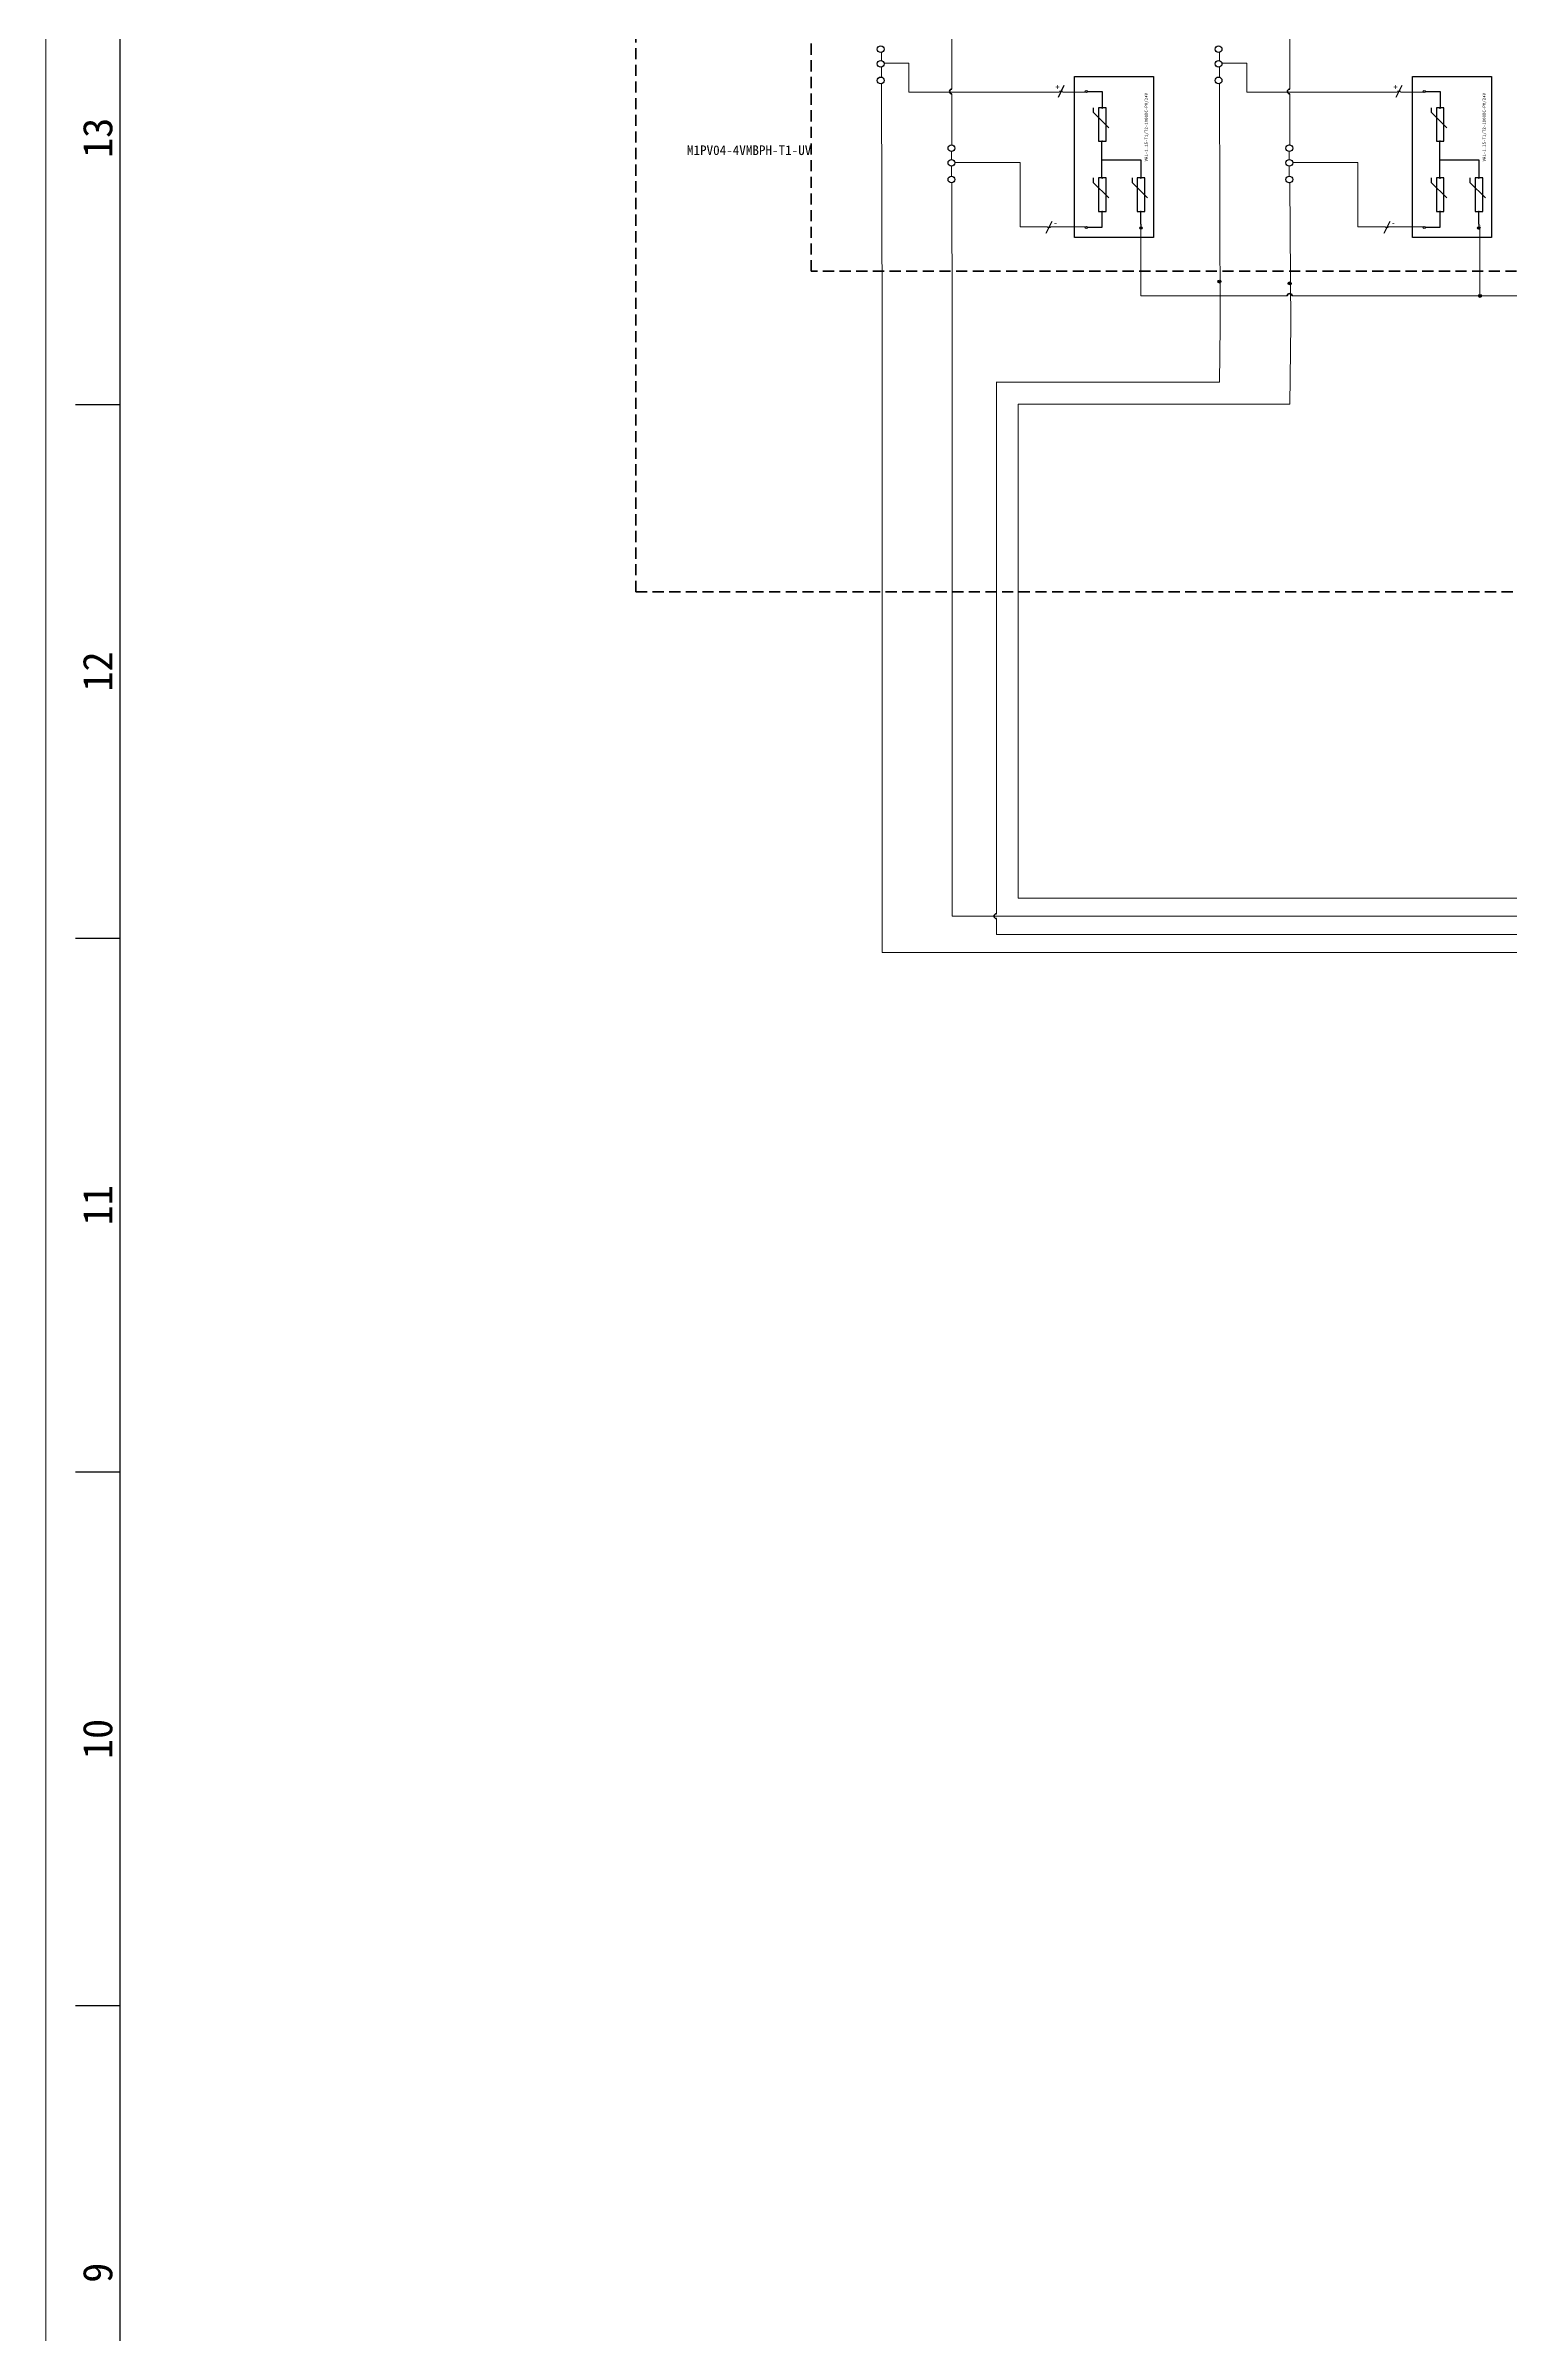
# Model space of a CAD drawing. Header units: millimetres. Extents: x 139 to 1361, y -140 to 1049.
# Drawn here: x 139 to 336.9, y 489.7 to 799 of the extents above; entities that cross this region are included whole.
import ezdxf
from ezdxf.enums import TextEntityAlignment as Align

# ---------------------------------------------------------------- set-up
doc = ezdxf.new("R2010")
doc.units = ezdxf.units.MM
doc.header["$LTSCALE"] = 12
doc.linetypes.add('HIDDEN2', pattern=[0.1875, 0.125, -0.0625])
for name, color, linetype in [('AE_BOR', 1, 'Continuous'), ('GRN_12AWG', 3, 'Continuous'), ('GRY_20AWG', 250, 'Continuous'), ('LOCBOX', 92, 'HIDDEN2'), ('MISC', 2, 'Continuous'), ('RED_10AWG', 1, 'Continuous'), ('RED_12AWG', 1, 'Continuous'), ('SYMS', 7, 'Continuous'), ('TAGS', 51, 'Continuous')]:
    doc.layers.add(name, color=color, linetype=linetype)
doc.styles.get("Standard").update_dxf_attribs({"font": ''})
doc.styles.add('WD', font='')
doc.styles.add('WD_IEC', font='')
doc.styles.get('Standard').set_extended_font_data('SimHei')
doc.styles.get('WD').set_extended_font_data('SimHei')
doc.styles.get('WD_IEC').set_extended_font_data('SimHei')

# ---------------------------------------------------------------- blocks, each defined once
blk = doc.blocks.new('gb_a0_a')
blk.add_line((149, 1039), (149, -115))
at = {"layer": 'AE_BOR', "color": 1, "lineweight": 15}
blk.add_line((139, -140), (139, 1049), dxfattribs=at)
at = {"layer": 'AE_BOR'}
for p, q in [((149, 750.5), (143, 750.5)), ((149, 678.38), (143, 678.38)), ((149, 606.25), (143, 606.25)), ((149, 534.12), (143, 534.12))]:
    blk.add_line(p, q, dxfattribs=at)
at = {"layer": 'AE_BOR', "style": 'WD'}
for s, p in [('13', (148, 786.56)), ('12', (148, 714.44)), ('11', (148, 642.31)), ('10', (148, 570.19)), ('9', (148, 498.06))]:
    blk.add_text(s, height=4, rotation=90, dxfattribs=at).set_placement(p, align=Align.CENTER)
blk = doc.blocks.new('HT0_02')
blk.add_circle((0, 0), 0.0699)
at = {"style": 'WD', "flags": 1}
for tag, p in [('X4TERM01', (-0.07, 0)), ('X2TERM01', (0, 0.07)), ('X1TERM01', (0.07, 0)), ('X8TERM01', (0, -0.07))]:
    blk.add_attdef(tag, p, '', height=0.01, dxfattribs=at)
blk = doc.blocks.new('HGND4')
for p, q in [((0, 0), (10, 0)), ((10, -3.8), (10, 3.8)), ((11.2, -2.5), (11.2, 2.5)), ((12.5, -1.2), (12.5, 1.2))]:
    blk.add_line(p, q)
blk.add_circle((10, 0), 5)
at = {"style": 'WD_IEC'}
for tag, p in [('TAG1', (2.5, 4.6)), ('INST', (2.5, 11.6)), ('LOC', (2.5, 8.1))]:
    blk.add_attdef(tag, text='', height=2.5, dxfattribs=at).set_placement(p, align=Align.RIGHT)
at = {"style": 'WD_IEC', "flags": 1}
blk.add_attdef('X4TERM01', (0, 0), '', height=0.32, dxfattribs=at)
blk = doc.blocks.new('VT0_05')
blk.add_lwpolyline([(0.08, -0.06), (0, 0.08), (-0.08, -0.06)], close=True)
at = {"style": 'WD', "flags": 1}
for tag, p in [('X4TERM01', (-0.05, 0)), ('X2TERM01', (0, 0.08)), ('X1TERM01', (0.05, 0)), ('X8TERM01', (0, -0.06))]:
    blk.add_attdef(tag, p, '', height=0.01, dxfattribs=at)
blk = doc.blocks.new('Lightening Surge Arrestor')
at = {"color": 5}
for p, q in [((0.502, 2.919), (0.502, 2.827)), ((0.502, 2.827), (0.826, 2.503)), ((0.502, 1.459), (0.502, 1.367)), ((1.308, 1.459), (1.308, 1.367)), ((0.502, 1.367), (0.826, 1.043)), ((1.308, 1.367), (1.632, 1.043))]:
    blk.add_line(p, q, dxfattribs=at)
for points in [[(0.112, 3.569), (1.754, 3.569), (1.754, 0.222), (0.112, 0.222)], [(0.768, 2.919), (0.611, 2.919), (0.611, 2.225), (0.768, 2.225)], [(0.768, 1.459), (0.611, 1.459), (0.611, 0.765), (0.768, 0.765)], [(1.574, 1.459), (1.417, 1.459), (1.417, 0.765), (1.574, 0.765)]]:
    blk.add_lwpolyline(points, close=True, dxfattribs=at)
at = {"layer": 'GRY_20AWG'}
blk.add_line((1.492, 0.502), (1.492, 0.468), dxfattribs=at)
at = {"layer": 'RED_12AWG'}
for p, q in [((0.382, 3.255), (0.686, 3.255)), ((0.69, 2.919), (0.684, 2.919)), ((0.686, 3.255), (0.686, 2.926)), ((0.681, 1.459), (0.681, 2.226)), ((0.681, 1.835), (1.492, 1.835)), ((0.69, 1.459), (0.681, 1.459)), ((1.492, 1.835), (1.492, 1.466)), ((0.69, 0.435), (0.69, 0.766)), ((1.492, 0.502), (1.492, 0.757)), ((0.381, 0.435), (0.69, 0.435))]:
    blk.add_line(p, q, dxfattribs=at)
at = {"layer": 'SYMS'}
for name, p, xscale, yscale, zscale in [('HT0_02', (0.358, 3.255), 0.3314421991292846, 0.3314421991292846, 0.3314421991292846), ('VT0_05', (0.686, 2.918), 0.1052161047490845, 0.1052161047490845, 0.1052161047490845), ('VT0_05', (0.686, 1.458), 0.1052161047490845, 0.1052161047490845, 0.1052161047490845), ('HT0_02', (0.69, 1.459), 0.01504368401050088, 0.01504368401050088, 0.01504368401050088), ('VT0_05', (1.492, 1.458), 0.1052161047490845, 0.1052161047490845, 0.1052161047490845), ('HT0_02', (0.358, 0.429), 0.3314421991292846, 0.3314421991292846, 0.3314421991292846)]:
    blk.add_blockref(name, p, dxfattribs=dict(at, xscale=xscale, yscale=yscale, zscale=zscale))
at = {"layer": 'SYMS', "xscale": -0.1052161047490845, "yscale": 0.1052161047490845, "zscale": 0.1052161047490845, "rotation": 180}
for p in [(0.686, 2.226), (0.686, 0.766), (1.492, 0.766)]:
    blk.add_blockref('VT0_05', p, dxfattribs=at)
at = {"layer": 'SYMS'}
ref = blk.add_blockref('HGND4', (1.492, 0.468), dxfattribs=dict(at, xscale=0.005, yscale=0.005, zscale=0.005, rotation=270))
ref.add_attrib('TAG1', 'PE', dxfattribs={"layer": 'TAGS', "height": 0.0125, "rotation": 270, "style": 'WD_IEC'}).set_placement((1.515, 0.455), align=Align.RIGHT)
at = {"color": 5, "insert": (1.57, 1.801), "char_height": 0.065, "attachment_point": 1, "rotation": 90}
blk.add_mtext_dynamic_manual_height_columns('VAL-1.15-T1/T2-1000DC-PV/2+V', width=1.87491, gutter_width=0.325, heights=[0], dxfattribs=at)
for tag, p in [('+', (0.447, 3.312)), ('-', (0.457, 0.49))]:
    blk.add_attdef(tag, p, '', height=0.065)
at = {"color": 5}
blk.add_attdef('VAL-1.15-T1/T2-1000DC-PV/2+V', (1.651, 1.798), '', height=0.065, rotation=90, dxfattribs=at)
blk = doc.blocks.new('VT0_02')
blk.add_circle((0, 0), 0.0699)
at = {"style": 'WD', "flags": 1}
for tag, p in [('X4TERM01', (-0.07, 0)), ('X2TERM01', (0, 0.07)), ('X1TERM01', (0.07, 0)), ('X8TERM01', (0, -0.07))]:
    blk.add_attdef(tag, p, '', height=0.01, dxfattribs=at)
blk = doc.blocks.new('HW01')
for p, q in [((0.062, 0.125), (-0.062, -0.125)), ((0.031, 0), (-0.031, 0))]:
    blk.add_line(p, q)
at = {"style": 'WD', "width": 0.7, "flags": 1}
for tag, p in [('INST', (0, 0.357)), ('LOC', (0, 0.188)), ('DESC1', (0, -0.456)), ('XREF', (0, -0.3)), ('DESC2', (0, -0.613))]:
    blk.add_attdef(tag, text='', height=0.125, dxfattribs=at).set_placement(p, align=Align.CENTER)
at = {"style": 'WD', "width": 0.8}
blk.add_attdef('TAG1', text='', height=0.125, dxfattribs=at).set_placement((-0.031, 0.031), align=Align.RIGHT)
at = {"style": 'WD', "flags": 1}
for tag, p in [('X4TERM01', (-0.031, 0)), ('X1TERM01', (0.031, 0))]:
    blk.add_attdef(tag, p, '', height=0.0125, dxfattribs=at)
at = {"style": 'WD'}
for tag, p in [('X2LINK', (0, 0.125)), ('X8LINK', (0, -0.125))]:
    blk.add_attdef(tag, p, '', height=0.01, dxfattribs=at)
at = {"linetype": 'Continuous', "style": 'WD', "flags": 9}
blk.add_attdef('ASSYCODE', text='', height=0.01, dxfattribs=at).set_placement((0.029, 0.042), align=Align.CENTER)
at = {"style": 'WD', "flags": 9}
blk.add_attdef('FAMILY', text='', height=0.01, dxfattribs=at).set_placement((0.023, 0.118), align=Align.CENTER)
at = {"style": 'WD', "width": 0.8}
blk.add_attdef('RATING1', (0.094, 0.031), '', height=0.125, dxfattribs=at)
at = {"style": 'WD', "width": 0.8, "flags": 1}
blk.add_attdef('MFG', text='', height=0.0938, dxfattribs=at).set_placement((-0.125, -0.031), align=Align.TOP_RIGHT)
blk.add_attdef('CAT', text='', height=0.0938, dxfattribs=at).set_placement((0.031, -0.031), align=Align.TOP_LEFT)
blk = doc.blocks.new('WDDOT')
for radius in [0.03, 0.0187, 0.00929]:
    blk.add_circle((0, 0), radius)

msp = doc.modelspace()

# ---------------------------------------------------------------- linework, layer by layer
at = {"layer": 'GRN_12AWG', "lineweight": 13}
for p, q in [((287.02, 774.37), (287.02, 765.2)), ((332.85, 774.35), (332.85, 765.2)), ((287.02, 765.2), (306.8, 765.2)), ((307.45, 765.2), (349.24, 765.2))]:
    msp.add_line(p, q, dxfattribs=at)
at = {"layer": 'GRN_12AWG', "lineweight": 90}
msp.add_arc((307.13, 765.2), 0.325, 0, 180, dxfattribs=at)
at = {"layer": 'LOCBOX', "color": 5, "lineweight": 90}
msp.add_lwpolyline([(218.76, 890.74), (535.27, 890.74), (535.27, 725.19), (218.76, 725.19)], close=True, dxfattribs=at)
at = {"layer": 'LOCBOX', "color": 1, "lineweight": 90}
msp.add_lwpolyline([(242.47, 801.25), (517.8, 801.25), (517.8, 768.54), (242.47, 768.54)], close=True, dxfattribs=at)
at = {"layer": 'RED_10AWG', "lineweight": 13}
for p, q in [((261.41, 784.71), (261.41, 783.63)), ((261.41, 782.73), (261.41, 781.39)), ((307.08, 784.71), (307.08, 783.63)), ((307.08, 782.73), (307.08, 781.39))]:
    msp.add_line(p, q, dxfattribs=at)
at = {"layer": 'RED_12AWG', "lineweight": 13}
for p, q in [((261.48, 876.3), (261.48, 793.14)), ((307.15, 876.3), (307.15, 793.14)), ((251.96, 798.09), (251.96, 797.02)), ((297.63, 798.09), (297.63, 797.02)), ((251.96, 796.11), (251.96, 794.78)), ((255.67, 796.63), (252.31, 796.63)), ((255.67, 792.73), (255.67, 796.63)), ((297.63, 796.11), (297.63, 794.78)), ((301.34, 796.63), (297.98, 796.63)), ((301.34, 792.73), (301.34, 796.63)), ((251.96, 793.87), (252.05, 761.34)), ((276.02, 792.73), (255.67, 792.73)), ((261.48, 792.49), (261.48, 785.62)), ((279.77, 792.73), (276.42, 792.73)), ((297.63, 793.87), (297.72, 761.08)), ((321.69, 792.73), (301.34, 792.73)), ((307.15, 792.49), (307.15, 785.62)), ((325.44, 792.73), (322.09, 792.73)), ((270.68, 783.21), (261.86, 783.21)), ((270.68, 774.52), (270.68, 783.21)), ((316.35, 783.21), (307.53, 783.21)), ((316.35, 774.52), (316.35, 783.21)), ((261.48, 780.48), (261.49, 761.34)), ((307.15, 780.48), (307.27, 761.34)), ((274.39, 774.52), (270.68, 774.52)), ((279.78, 774.52), (274.79, 774.52)), ((320.06, 774.52), (316.35, 774.52)), ((325.45, 774.52), (320.46, 774.52)), ((252.05, 676.46), (252.05, 761.34)), ((261.49, 681.38), (261.49, 761.34)), ((297.63, 753.54), (297.72, 761.08)), ((307.13, 750.55), (307.27, 761.34)), ((267.5, 681.7), (267.5, 753.59)), ((267.5, 753.54), (297.63, 753.54)), ((270.44, 683.83), (270.44, 750.55)), ((270.44, 750.55), (307.13, 750.55)), ((274.61, 683.83), (270.44, 683.83)), ((496.49, 683.83), (274.61, 683.83)), ((274.61, 681.38), (261.49, 681.38)), ((267.5, 678.92), (267.5, 681.05)), ((494.03, 681.38), (274.61, 681.38)), ((274.61, 678.92), (267.5, 678.92)), ((491.57, 678.92), (274.61, 678.92)), ((274.61, 676.46), (252.05, 676.46)), ((489.12, 676.46), (274.61, 676.46))]:
    msp.add_line(p, q, dxfattribs=at)
at = {"layer": 'RED_12AWG', "lineweight": 90}
for centre in [(261.48, 792.82), (307.15, 792.82), (267.5, 681.38)]:
    msp.add_arc(centre, 0.325, 90, 270, dxfattribs=at)

# ---------------------------------------------------------------- block references
msp.add_blockref('gb_a0_a', (0, 0))
at = {"lineweight": 5, "xscale": 6.503093813421009, "yscale": 6.503093813421009, "zscale": 6.503093813421009}
for p in [(277.32, 771.65), (322.99, 771.65)]:
    msp.add_blockref('Lightening Surge Arrestor', p, dxfattribs=at)
at = {"layer": 'SYMS', "lineweight": 5, "xscale": 6.503093813421009, "yscale": 6.503093813421009, "zscale": 6.503093813421009}
for name, p in [('VT0_02', (251.85, 798.55)), ('VT0_02', (297.52, 798.55)), ('VT0_02', (251.85, 796.56)), ('VT0_02', (297.52, 796.56)), ('VT0_02', (251.85, 794.32)), ('VT0_02', (297.52, 794.32)), ('VT0_02', (261.41, 785.17)), ('VT0_02', (307.08, 785.17)), ('VT0_02', (261.41, 783.18)), ('VT0_02', (307.08, 783.18)), ('VT0_02', (261.41, 780.94)), ('VT0_02', (307.08, 780.94)), ('WDDOT', (297.63, 767.13)), ('WDDOT', (307.13, 766.89)), ('WDDOT', (332.85, 765.2))]:
    msp.add_blockref(name, p, dxfattribs=at)
at = {"layer": 'SYMS', "lineweight": 5}
ref = msp.add_blockref('HW01', (276.22, 792.82), dxfattribs=dict(at, xscale=6.503093813421009, yscale=6.503093813421009, zscale=6.503093813421009))
ref.add_attrib('TAG1', '+', dxfattribs={"layer": 'TAGS', "height": 0.813, "style": 'WD', "width": 0.8}).set_placement((276.02, 793.02), align=Align.RIGHT)
ref = msp.add_blockref('HW01', (321.89, 792.82), dxfattribs=dict(at, xscale=6.503093813421009, yscale=6.503093813421009, zscale=6.503093813421009))
ref.add_attrib('TAG1', '+', dxfattribs={"layer": 'TAGS', "height": 0.813, "style": 'WD', "width": 0.8}).set_placement((321.69, 793.02), align=Align.RIGHT)
ref = msp.add_blockref('HW01', (274.59, 774.44), dxfattribs=dict(at, xscale=6.503093813421009, yscale=6.503093813421009, zscale=6.503093813421009))
ref.add_attrib('RATING1', '-', (275.2, 774.64), dxfattribs={"layer": 'MISC', "height": 0.813, "style": 'WD', "width": 0.8})
ref = msp.add_blockref('HW01', (320.26, 774.44), dxfattribs=dict(at, xscale=6.503093813421009, yscale=6.503093813421009, zscale=6.503093813421009))
ref.add_attrib('RATING1', '-', (320.87, 774.64), dxfattribs={"layer": 'MISC', "height": 0.813, "style": 'WD', "width": 0.8})

# ---------------------------------------------------------------- texts
at = {"layer": 'LOCBOX', "color": 1, "lineweight": 90}
msp.add_text('M1PV04-4VMBPH-T1-UV', height=1.3006, dxfattribs=at).set_placement((242.47, 784.89), align=Align.MIDDLE_RIGHT)

doc.saveas('drawing.dxf')
